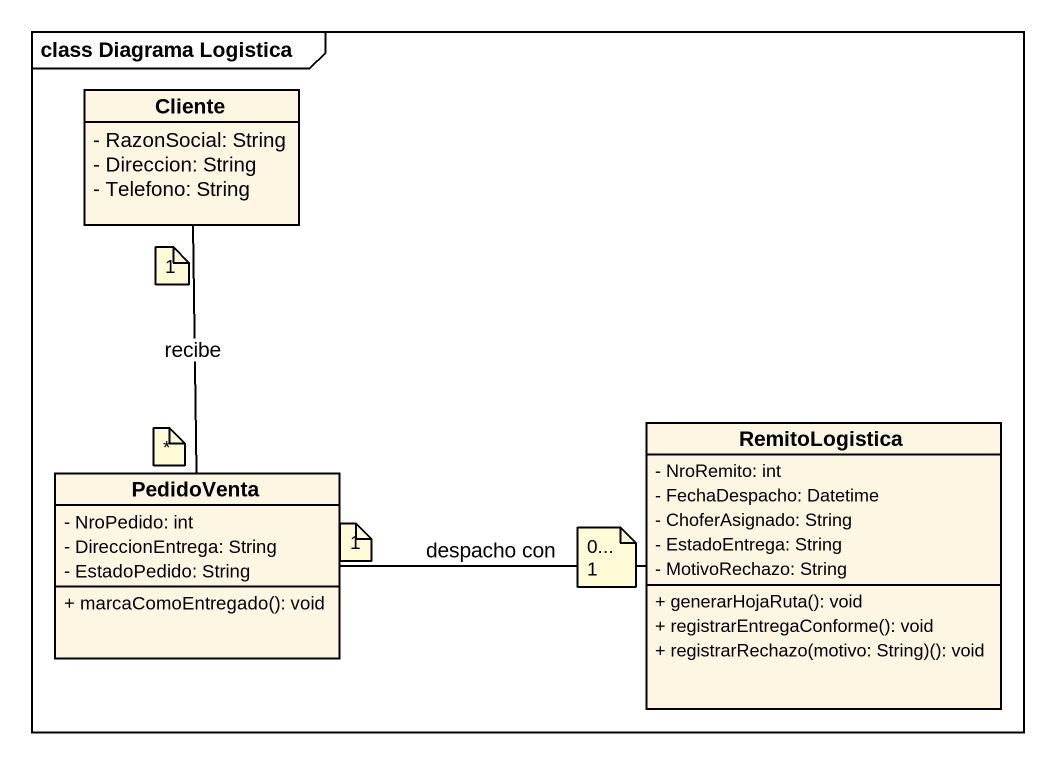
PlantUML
@startuml
mainframe class Diagrama Logistica
hide circle
hide empty members
skinparam classAttributeIconSize 0
class Cliente {
  - RazonSocial: String
  - Direccion: String
  - Telefono: String
}
class RemitoLogistica {
  - NroRemito: int
  - FechaDespacho: Datetime
  - ChoferAsignado: String
  - EstadoEntrega: String
  - MotivoRechazo: String
  + generarHojaRuta(): void
  + registrarEntregaConforme(): void
  + registrarRechazo(motivo: String)(): void
}
class PedidoVenta {
  - NroPedido: int
  - DireccionEntrega: String
  - EstadoPedido: String
  + marcaComoEntregado(): void
}
Cliente -- PedidoVenta : recibe
PedidoVenta -right- RemitoLogistica : despacho con
note as N1
  1
end note
note as N2
  *
end note
note as N3
  1
end note
note as N4
  0...1
end note
@enduml
